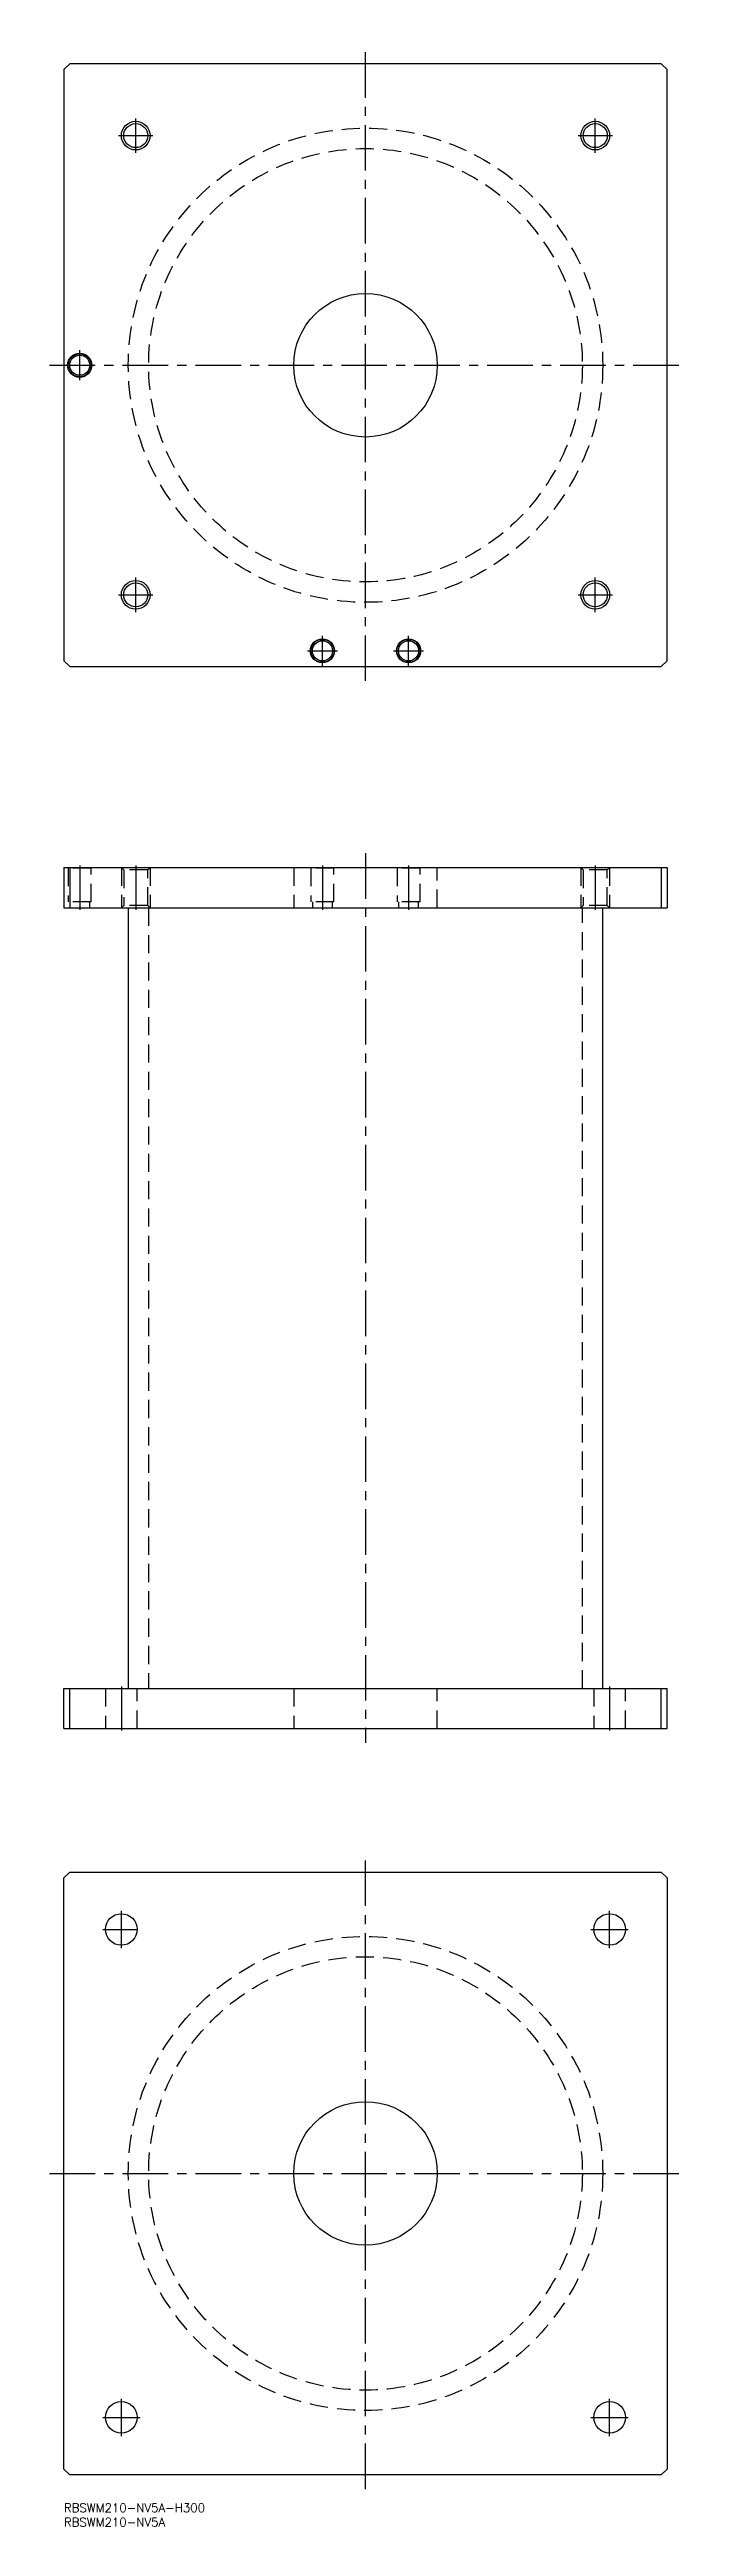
# Model space of a CAD drawing. Extents: x -5 to 215, y -8 to 855.
import ezdxf

# ---------------------------------------------------------------- set-up
doc = ezdxf.new("R2010")
doc.units = 0
doc.header["$LTSCALE"] = 0.5
doc.linetypes.add('CENTER', pattern=[50.8, 31.75, -6.35, 6.35, -6.35])
doc.linetypes.add('DASHED', pattern=[19.05, 12.7, -6.35])
for name, color, linetype in [('MSM_CENTER', 1, 'CENTER'), ('MSM_CONTINUOUS', 7, 'CONTINUOUS'), ('MSM_DASHED', 4, 'DASHED'), ('MSM_NARROW', 5, 'CONTINUOUS'), ('MSM_PART_NUMBER', 7, 'CONTINUOUS')]:
    doc.layers.add(name, color=color, linetype=linetype)
doc.styles.get("Standard").update_dxf_attribs({"font": 'txt.shx', "height": 3, "bigfont": 'bigfont.shx'})

msp = doc.modelspace()

# ---------------------------------------------------------------- linework, layer by layer
at = {"layer": 'MSM_CENTER'}
for p, q in [((105, 635), (105, 855)), ((25, 819), (25, 831)), ((185, 819), (185, 831)), ((19, 825), (31, 825)), ((179, 825), (191, 825)), ((-5, 745), (215, 745)), ((5.5, 739.8), (5.5, 750.2)), ((19, 665), (31, 665)), ((25, 659), (25, 671)), ((179, 665), (191, 665)), ((185, 659), (185, 671)), ((90, 640.3), (90, 650.7)), ((120, 640.3), (120, 650.7)), ((84.8, 645.5), (95.2, 645.5)), ((114.8, 645.5), (125.2, 645.5)), ((5.5, 570.7), (5.5, 555.3)), ((25, 570.7), (25, 555.3)), ((90, 570.7), (90, 555.3)), ((105, 575), (105, 265)), ((120, 570.7), (120, 555.3)), ((185, 570.7), (185, 555.3)), ((20, 284.7), (20, 269.3)), ((190, 284.7), (190, 269.3)), ((105, 5), (105, 225)), ((13.5, 200), (25.775, 200)), ((20, 193.5), (20, 206.5)), ((183.5, 200), (196.5, 200)), ((190, 193.5), (190, 206.5)), ((-5, 115), (215, 115)), ((20, 23.5), (20, 36.5)), ((190, 23.5), (190, 36.5)), ((13.5, 30), (26.5, 30)), ((183.5, 30), (196.5, 30))]:
    msp.add_line(p, q, dxfattribs=at)
at = {"layer": 'MSM_CONTINUOUS'}
for p, q in [((2, 850), (0, 848)), ((0, 848), (0, 642)), ((208, 850), (2, 850)), ((210, 848), (208, 850)), ((210, 642), (210, 848)), ((0, 642), (2, 640)), ((2, 640), (208, 640)), ((208, 640), (210, 642)), ((0, 570), (210, 570)), ((0, 570), (0, 556)), ((2, 570), (2, 556)), ((208, 570), (208, 556)), ((210, 570), (210, 556)), ((0, 556), (210, 556)), ((22.4, 556), (22.4, 284)), ((187.6, 284), (187.6, 556)), ((0, 270), (0, 284)), ((0, 284), (210, 284)), ((2, 270), (2, 284)), ((208, 270), (208, 284)), ((210, 270), (210, 284)), ((0, 270), (210, 270)), ((0, 218), (2, 220)), ((0, 12), (0, 218)), ((2, 220), (208, 220)), ((208, 220), (210, 218)), ((210, 218), (210, 12)), ((2, 10), (0, 12)), ((208, 10), (2, 10)), ((210, 12), (208, 10))]:
    msp.add_line(p, q, dxfattribs=at)
for centre, radius in [((25, 825), 4.188), ((185, 825), 4.188), ((105, 745), 25), ((5.5, 745), 4.2), ((5.5, 745), 4), ((5.5, 745), 3.5), ((25, 665), 4.188), ((185, 665), 4.188), ((90, 645.5), 4.2), ((90, 645.5), 4), ((90, 645.5), 3.5), ((120, 645.5), 4.2), ((120, 645.5), 4), ((120, 645.5), 3.5), ((20, 200), 5.5), ((190, 200), 5.5), ((105, 115), 25), ((20, 30), 5.5), ((190, 30), 5.5)]:
    msp.add_circle(centre, radius, dxfattribs=at)
at = {"layer": 'MSM_DASHED'}
for p, q in [((1.3, 570), (1.5, 569.8)), ((1.5, 569.8), (1.5, 558)), ((9.5, 569.8), (1.5, 569.8)), ((9.5, 569.8), (9.7, 570)), ((9.5, 558), (9.5, 569.8)), ((20, 570), (20.812, 569.188)), ((20, 570), (20, 556)), ((29.188, 569.188), (30, 570)), ((30, 570), (30, 556)), ((80, 570), (80, 556)), ((85.8, 570), (86, 569.8)), ((86, 569.8), (86, 558)), ((94, 569.8), (86, 569.8)), ((94, 569.8), (94.2, 570)), ((94, 558), (94, 569.8)), ((115.8, 570), (116, 569.8)), ((116, 569.8), (116, 558)), ((124, 569.8), (116, 569.8)), ((124, 569.8), (124.2, 570)), ((124, 558), (124, 569.8)), ((130, 556), (130, 570)), ((180, 570), (180.812, 569.188)), ((180, 570), (180, 556)), ((189.188, 569.188), (190, 570)), ((190, 570), (190, 556)), ((20.812, 569.188), (20.812, 556.812)), ((29.188, 569.188), (20.812, 569.188)), ((29.188, 556.812), (29.188, 569.188)), ((180.812, 569.188), (180.812, 556.812)), ((189.188, 569.188), (180.812, 569.188)), ((189.188, 556.812), (189.188, 569.188)), ((9.5, 558), (1.5, 558)), ((9, 556), (9, 558)), ((20.812, 556.812), (20, 556)), ((29.188, 556.812), (20.812, 556.812)), ((30, 556), (29.188, 556.812)), ((29.5, 556), (29.5, 284)), ((94, 558), (86, 558)), ((86.5, 558), (86.5, 556)), ((93.5, 556), (93.5, 558)), ((124, 558), (116, 558)), ((116.5, 558), (116.5, 556)), ((123.5, 556), (123.5, 558)), ((180.812, 556.812), (180, 556)), ((180.5, 284), (180.5, 556)), ((189.188, 556.812), (180.812, 556.812)), ((190, 556), (189.188, 556.812)), ((14.5, 284), (14.5, 270)), ((25.5, 270), (25.5, 284)), ((80, 284), (80, 270)), ((130, 270), (130, 284)), ((184.5, 284), (184.5, 270)), ((195.5, 270), (195.5, 284))]:
    msp.add_line(p, q, dxfattribs=at)
for centre, radius in [((105, 745), 82.6), ((105, 745), 75.5), ((105, 115), 82.6), ((105, 115), 75.5)]:
    msp.add_circle(centre, radius, dxfattribs=at)
at = {"layer": 'MSM_NARROW'}
for centre in [(25, 825), (185, 825), (25, 665), (185, 665)]:
    msp.add_circle(centre, 5, dxfattribs=at)

# ---------------------------------------------------------------- texts
at = {"layer": 'MSM_PART_NUMBER'}
for s, p in [('RBSWM210-NV5A-H300', (0, -3)), ('RBSWM210-NV5A', (0, -8))]:
    msp.add_text(s, height=3, dxfattribs=at).set_placement(p)

doc.saveas('drawing.dxf')
